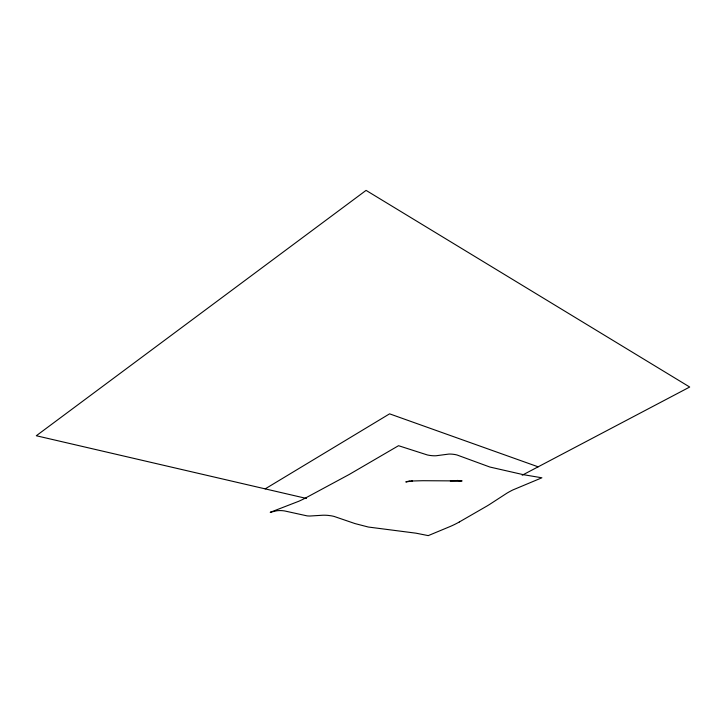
<?xml version="1.0" encoding="UTF-8"?>
<svg xmlns="http://www.w3.org/2000/svg" width="726" height="726" viewBox="0 0 726 726"><rect width="100%" height="100%" fill="white"/><g stroke="black" fill="none" stroke-linecap="round" stroke-linejoin="round"><path stroke-width="1.09" d="M265.19 488.87L389.59 413.838L538.138 466.827M459.322 521.976L486.974 506.031A156.943 122.277 -66.4 0 0 489.76 504.316L506.975 493.135A111.532 96.839 -84.6 0 1 512.846 489.95L541.886 477.79L523.301 474.659L489.85 467.027L457.062 455.002A83.59 37.779 62.9 0 0 454.349 454.44L452.498 454.204A107.666 48.796 63.6 0 0 448.84 454.077L436.017 455.765A99.807 44.849 57.9 0 1 427.36 454.957L398.538 445.7L349.106 474.532L305.083 498.245A171.545 117.594 -69.1 0 1 298.84 501.239L270.226 512.32L276.579 510.814A59.069 35.628 62.4 0 1 284.637 510.95L307.08 515.877A84.325 47.362 57.4 0 0 309.938 516.023L322.843 515.224A103.936 59.614 64.9 0 1 327.952 515.387L331.101 515.796A72.927 41.609 63.7 0 1 334.16 516.449L354.996 523.582L368.318 527.031L416.007 533.183L428.249 535.616L450.093 526.532A113.056 88.744 -70 0 0 459.322 521.985M522.194 475.221L689.7 387.031L366.076 190.384L36.3 435.745L306.463 498.453M409.655 480.866L405.798 481.955L412.559 480.966L410.843 481.039L422.831 480.712L462.099 480.939L457.162 480.43M450.32 481.011L460.593 480.784"/></g></svg>
